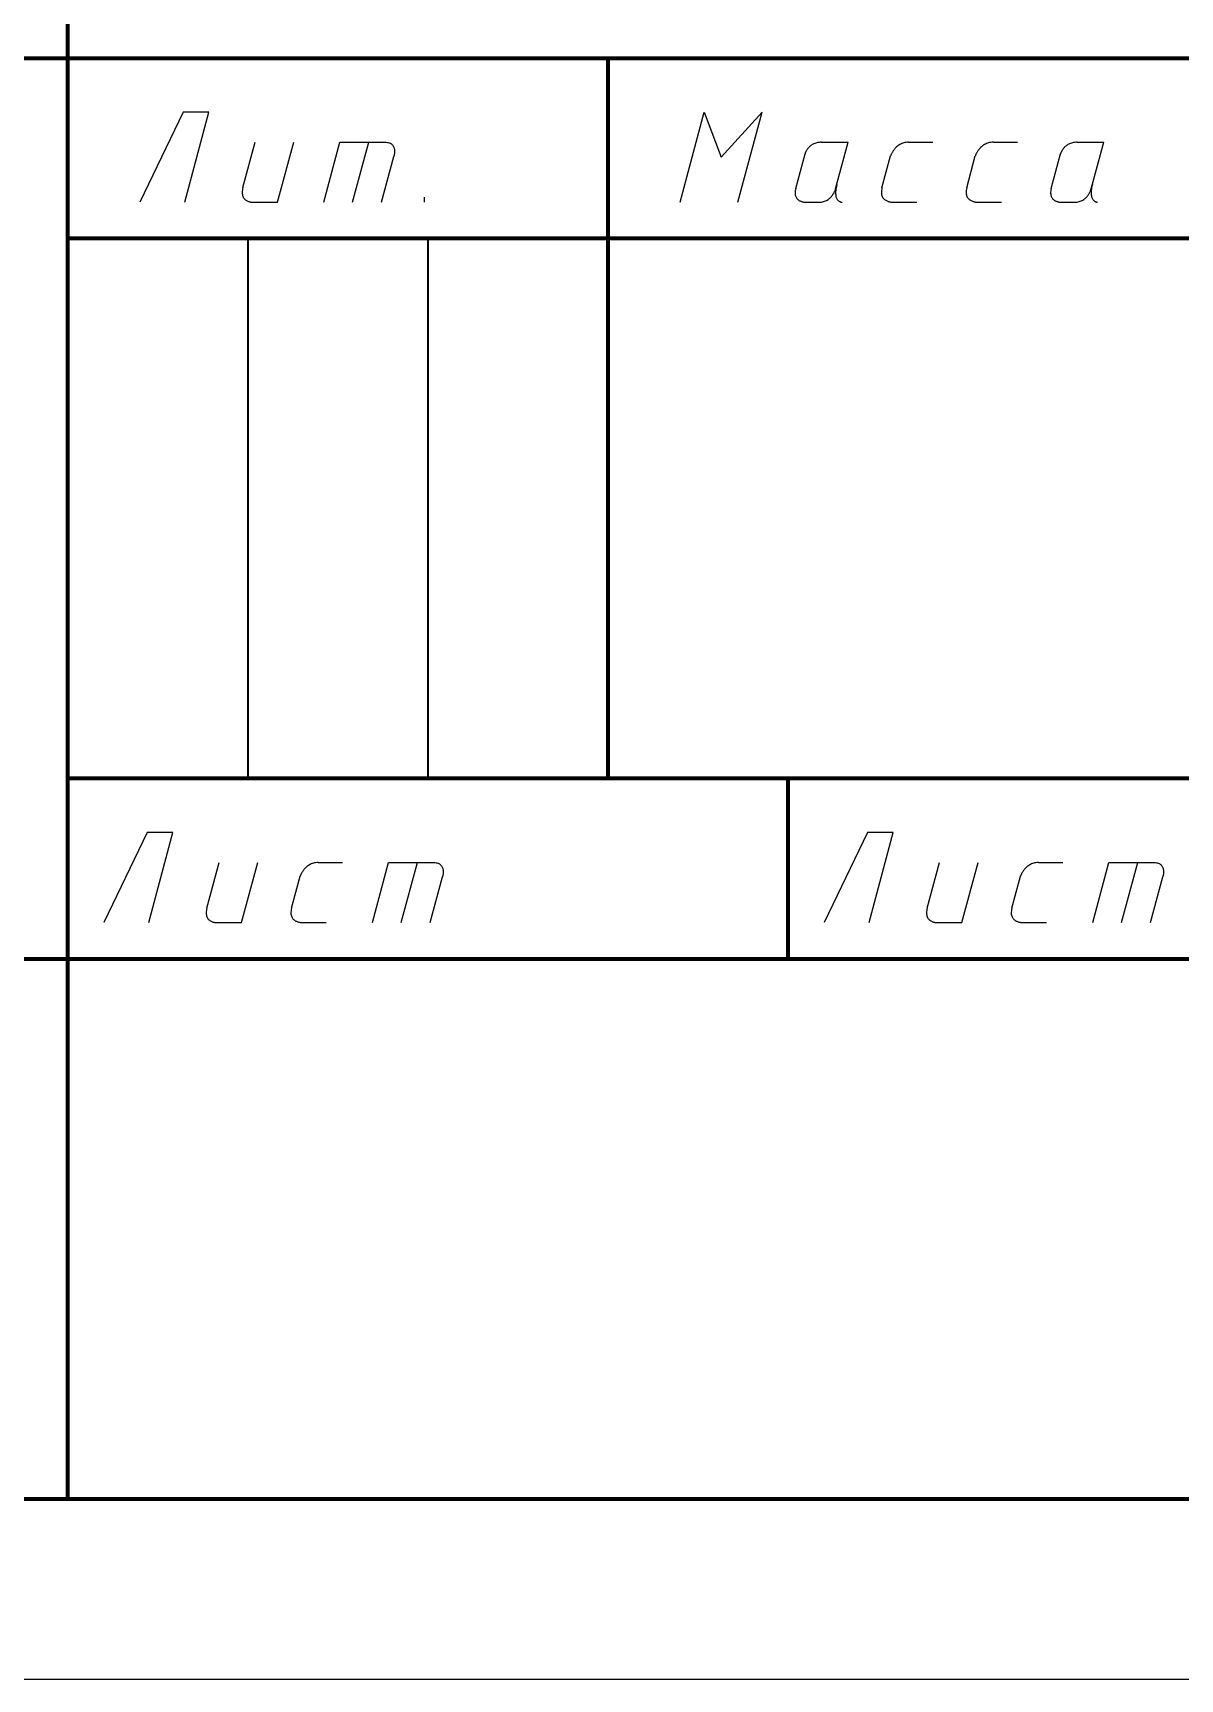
# Model space of a CAD drawing. Extents: x -103 to 643, y -127 to 210.
# Drawn here: x 258.9 to 306.7, y -105.2 to -36.7 of the extents above; entities that cross this region are included whole.
import ezdxf

# ---------------------------------------------------------------- set-up
doc = ezdxf.new("R2010")
doc.units = 0
doc.layers.get('0').update_dxf_attribs({"linetype": 'CONTINUOUS', "lineweight": 25})

msp = doc.modelspace()

# ---------------------------------------------------------------- linework, layer by layer
at = {"lineweight": 70}
for p, q in [((260.341, -97.728), (260.341, -15.228)), ((155.341, -37.728), (335.341, -37.728)), ((282.841, -67.728), (282.841, -37.728)), ((260.341, -45.228), (335.341, -45.228)), ((282.841, -67.728), (260.341, -67.728)), ((335.341, -67.728), (282.841, -67.728)), ((290.341, -75.228), (290.341, -67.728)), ((155.341, -75.228), (335.341, -75.228)), ((-72.659, -97.728), (335.341, -97.728))]:
    msp.add_line(p, q, dxfattribs=at)
at = {"linetype": 'CONTINUOUS', "lineweight": 25}
for p, q in [((265.15, -39.978), (263.341, -43.728)), ((266.221, -39.978), (265.15, -39.978)), ((265.216, -43.728), (266.221, -39.978)), ((285.841, -43.728), (286.846, -39.978)), ((285.841, -43.728), (286.846, -39.978)), ((286.846, -39.978), (287.547, -41.853)), ((289.254, -39.978), (287.547, -41.853)), ((288.249, -43.728), (289.254, -39.978)), ((267.634, -43.118), (268.14, -41.228)), ((269.079, -43.728), (269.749, -41.228)), ((270.999, -43.728), (271.669, -41.228)), ((271.669, -41.228), (273.555, -41.228)), ((272.203, -43.728), (272.873, -41.228)), ((273.555, -41.228), (273.604, -41.23)), ((273.604, -41.23), (273.649, -41.235)), ((273.649, -41.235), (273.69, -41.243)), ((273.69, -41.243), (273.728, -41.253)), ((273.728, -41.253), (273.761, -41.267)), ((273.761, -41.267), (273.791, -41.282)), ((273.791, -41.282), (273.818, -41.3)), ((273.818, -41.3), (273.842, -41.32)), ((273.842, -41.32), (273.863, -41.342)), ((273.863, -41.342), (273.881, -41.365)), ((273.881, -41.365), (273.897, -41.389)), ((273.897, -41.389), (273.91, -41.415)), ((273.91, -41.415), (273.921, -41.441)), ((273.921, -41.811), (273.918, -41.82)), ((273.921, -41.441), (273.929, -41.468)), ((273.924, -41.799), (273.921, -41.811)), ((273.927, -41.785), (273.924, -41.799)), ((273.93, -41.769), (273.927, -41.785)), ((273.929, -41.468), (273.936, -41.496)), ((273.934, -41.75), (273.93, -41.769)), ((273.937, -41.73), (273.934, -41.75)), ((273.936, -41.496), (273.941, -41.524)), ((273.941, -41.707), (273.937, -41.73)), ((273.941, -41.524), (273.945, -41.552)), ((273.943, -41.684), (273.941, -41.707)), ((273.946, -41.659), (273.943, -41.684)), ((273.945, -41.552), (273.947, -41.579)), ((273.947, -41.633), (273.946, -41.659)), ((273.947, -41.579), (273.947, -41.606)), ((273.947, -41.606), (273.947, -41.633)), ((290.657, -43.156), (291.045, -41.711)), ((291.046, -41.705), (291.045, -41.709)), ((291.045, -41.709), (291.045, -41.711)), ((291.049, -41.698), (291.046, -41.705)), ((291.052, -41.688), (291.049, -41.698)), ((291.056, -41.677), (291.052, -41.688)), ((291.061, -41.663), (291.056, -41.677)), ((291.068, -41.648), (291.061, -41.663)), ((291.076, -41.631), (291.068, -41.648)), ((291.085, -41.612), (291.076, -41.631)), ((291.096, -41.592), (291.085, -41.612)), ((291.107, -41.571), (291.096, -41.592)), ((291.121, -41.55), (291.107, -41.571)), ((291.136, -41.527), (291.121, -41.55)), ((291.152, -41.504), (291.136, -41.527)), ((291.17, -41.481), (291.152, -41.504)), ((291.19, -41.458), (291.17, -41.481)), ((291.212, -41.434), (291.19, -41.458)), ((291.235, -41.411), (291.212, -41.434)), ((291.26, -41.389), (291.235, -41.411)), ((291.288, -41.367), (291.26, -41.389)), ((291.317, -41.346), (291.288, -41.367)), ((291.348, -41.326), (291.317, -41.346)), ((291.382, -41.308), (291.348, -41.326)), ((291.417, -41.291), (291.382, -41.308)), ((291.455, -41.275), (291.417, -41.291)), ((291.495, -41.262), (291.455, -41.275)), ((291.538, -41.25), (291.495, -41.262)), ((291.583, -41.241), (291.538, -41.25)), ((291.63, -41.234), (291.583, -41.241)), ((291.68, -41.23), (291.63, -41.234)), ((291.733, -41.228), (291.68, -41.23)), ((291.733, -41.228), (292.84, -41.228)), ((292.32, -43.171), (292.84, -41.228)), ((294.25, -43.131), (294.609, -41.793)), ((294.61, -41.79), (294.609, -41.793)), ((294.609, -41.793), (294.609, -41.793)), ((294.613, -41.783), (294.61, -41.79)), ((294.617, -41.773), (294.613, -41.783)), ((294.622, -41.76), (294.617, -41.773)), ((294.629, -41.745), (294.622, -41.76)), ((294.637, -41.727), (294.629, -41.745)), ((294.647, -41.708), (294.637, -41.727)), ((294.658, -41.686), (294.647, -41.708)), ((294.67, -41.663), (294.658, -41.686)), ((294.684, -41.639), (294.67, -41.663)), ((294.7, -41.613), (294.684, -41.639)), ((294.718, -41.586), (294.7, -41.613)), ((294.737, -41.559), (294.718, -41.586)), ((294.758, -41.532), (294.737, -41.559)), ((294.78, -41.504), (294.758, -41.532)), ((294.805, -41.476), (294.78, -41.504)), ((294.831, -41.449), (294.805, -41.476)), ((294.859, -41.422), (294.831, -41.449)), ((294.89, -41.396), (294.859, -41.422)), ((294.922, -41.37), (294.89, -41.396)), ((294.956, -41.347), (294.922, -41.37)), ((294.992, -41.324), (294.956, -41.347)), ((295.03, -41.304), (294.992, -41.324)), ((295.071, -41.285), (295.03, -41.304)), ((295.113, -41.269), (295.071, -41.285)), ((295.158, -41.255), (295.113, -41.269)), ((295.205, -41.243), (295.158, -41.255)), ((295.255, -41.235), (295.205, -41.243)), ((295.306, -41.23), (295.255, -41.235)), ((295.36, -41.228), (295.306, -41.23)), ((295.36, -41.228), (296.369, -41.228)), ((297.779, -43.131), (298.137, -41.793)), ((298.139, -41.79), (298.137, -41.793)), ((298.137, -41.793), (298.137, -41.793)), ((298.141, -41.783), (298.139, -41.79)), ((298.145, -41.773), (298.141, -41.783)), ((298.15, -41.76), (298.145, -41.773)), ((298.157, -41.745), (298.15, -41.76)), ((298.165, -41.727), (298.157, -41.745)), ((298.175, -41.708), (298.165, -41.727)), ((298.186, -41.686), (298.175, -41.708)), ((298.198, -41.663), (298.186, -41.686)), ((298.213, -41.639), (298.198, -41.663)), ((298.228, -41.613), (298.213, -41.639)), ((298.246, -41.586), (298.228, -41.613)), ((298.265, -41.559), (298.246, -41.586)), ((298.286, -41.532), (298.265, -41.559)), ((298.309, -41.504), (298.286, -41.532)), ((298.333, -41.476), (298.309, -41.504)), ((298.359, -41.449), (298.333, -41.476)), ((298.388, -41.422), (298.359, -41.449)), ((298.418, -41.396), (298.388, -41.422)), ((298.45, -41.37), (298.418, -41.396)), ((298.484, -41.347), (298.45, -41.37)), ((298.52, -41.324), (298.484, -41.347)), ((298.559, -41.304), (298.52, -41.324)), ((298.599, -41.285), (298.559, -41.304)), ((298.642, -41.269), (298.599, -41.285)), ((298.686, -41.255), (298.642, -41.269)), ((298.734, -41.243), (298.686, -41.255)), ((298.783, -41.235), (298.734, -41.243)), ((298.834, -41.23), (298.783, -41.235)), ((298.888, -41.228), (298.834, -41.23)), ((298.888, -41.228), (299.897, -41.228)), ((301.3, -43.156), (301.687, -41.711)), ((301.688, -41.709), (301.687, -41.711)), ((301.689, -41.705), (301.688, -41.709)), ((301.691, -41.698), (301.689, -41.705)), ((301.695, -41.688), (301.691, -41.698)), ((301.699, -41.677), (301.695, -41.688)), ((301.704, -41.663), (301.699, -41.677)), ((301.711, -41.648), (301.704, -41.663)), ((301.719, -41.631), (301.711, -41.648)), ((301.728, -41.612), (301.719, -41.631)), ((301.738, -41.592), (301.728, -41.612)), ((301.75, -41.571), (301.738, -41.592)), ((301.764, -41.55), (301.75, -41.571)), ((301.779, -41.527), (301.764, -41.55)), ((301.795, -41.504), (301.779, -41.527)), ((301.813, -41.481), (301.795, -41.504)), ((301.833, -41.458), (301.813, -41.481)), ((301.855, -41.434), (301.833, -41.458)), ((301.878, -41.411), (301.855, -41.434)), ((301.903, -41.389), (301.878, -41.411)), ((301.931, -41.367), (301.903, -41.389)), ((301.96, -41.346), (301.931, -41.367)), ((301.991, -41.326), (301.96, -41.346)), ((302.025, -41.308), (301.991, -41.326)), ((302.06, -41.291), (302.025, -41.308)), ((302.098, -41.275), (302.06, -41.291)), ((302.138, -41.262), (302.098, -41.275)), ((302.181, -41.25), (302.138, -41.262)), ((302.226, -41.241), (302.181, -41.25)), ((302.273, -41.234), (302.226, -41.241)), ((302.323, -41.23), (302.273, -41.234)), ((302.376, -41.228), (302.323, -41.23)), ((302.376, -41.228), (303.483, -41.228)), ((302.963, -43.171), (303.483, -41.228)), ((273.407, -43.728), (273.919, -41.819)), ((273.918, -41.82), (273.917, -41.826)), ((267.621, -43.175), (267.611, -43.228)), ((267.634, -43.118), (267.621, -43.175)), ((290.657, -43.156), (290.645, -43.209)), ((292.312, -43.198), (292.315, -43.187)), ((292.315, -43.187), (292.318, -43.179)), ((292.318, -43.179), (292.319, -43.173)), ((292.319, -43.173), (292.32, -43.171)), ((292.328, -43.182), (292.321, -43.238)), ((292.338, -43.121), (292.328, -43.182)), ((292.352, -43.056), (292.338, -43.121)), ((292.369, -42.987), (292.352, -43.056)), ((294.237, -43.187), (294.229, -43.239)), ((294.25, -43.131), (294.237, -43.187)), ((297.766, -43.187), (297.757, -43.239)), ((297.779, -43.131), (297.766, -43.187)), ((301.3, -43.156), (301.288, -43.209)), ((302.954, -43.198), (302.958, -43.187)), ((302.958, -43.187), (302.961, -43.179)), ((302.961, -43.179), (302.962, -43.173)), ((302.962, -43.173), (302.963, -43.171)), ((302.971, -43.182), (302.964, -43.238)), ((302.981, -43.121), (302.971, -43.182)), ((302.995, -43.056), (302.981, -43.121)), ((303.012, -42.987), (302.995, -43.056)), ((267.606, -43.278), (267.604, -43.325)), ((267.604, -43.325), (267.606, -43.368)), ((267.611, -43.228), (267.606, -43.278)), ((267.606, -43.368), (267.611, -43.408)), ((267.611, -43.408), (267.619, -43.445)), ((267.619, -43.445), (267.63, -43.479)), ((267.63, -43.479), (267.643, -43.51)), ((267.643, -43.51), (267.659, -43.538)), ((267.659, -43.538), (267.677, -43.564)), ((267.677, -43.564), (267.696, -43.588)), ((267.696, -43.588), (267.717, -43.609)), ((267.717, -43.609), (267.739, -43.627)), ((267.739, -43.627), (267.762, -43.644)), ((267.762, -43.644), (267.786, -43.659)), ((267.786, -43.659), (267.811, -43.672)), ((267.811, -43.672), (267.835, -43.683)), ((267.835, -43.683), (267.86, -43.693)), ((267.86, -43.693), (267.884, -43.701)), ((267.884, -43.701), (267.908, -43.708)), ((267.908, -43.708), (267.931, -43.713)), ((267.931, -43.713), (267.954, -43.718)), ((267.954, -43.718), (267.975, -43.721)), ((267.975, -43.721), (267.994, -43.724)), ((267.994, -43.724), (268.012, -43.725)), ((268.012, -43.725), (268.027, -43.727)), ((268.027, -43.727), (268.041, -43.727)), ((268.041, -43.727), (268.052, -43.728)), ((268.052, -43.728), (268.06, -43.728)), ((268.06, -43.728), (268.066, -43.728)), ((268.066, -43.728), (269.079, -43.728)), ((275.197, -43.728), (275.197, -43.52)), ((290.636, -43.259), (290.631, -43.306)), ((290.631, -43.306), (290.631, -43.35)), ((290.631, -43.35), (290.633, -43.39)), ((290.633, -43.39), (290.639, -43.428)), ((290.645, -43.209), (290.636, -43.259)), ((290.639, -43.428), (290.647, -43.462)), ((290.647, -43.462), (290.658, -43.494)), ((290.658, -43.494), (290.672, -43.523)), ((290.672, -43.523), (290.688, -43.55)), ((290.688, -43.55), (290.705, -43.574)), ((290.705, -43.574), (290.725, -43.596)), ((290.725, -43.596), (290.746, -43.616)), ((290.746, -43.616), (290.768, -43.634)), ((290.768, -43.634), (290.791, -43.649)), ((290.791, -43.649), (290.815, -43.663)), ((290.815, -43.663), (290.839, -43.675)), ((290.839, -43.675), (290.863, -43.686)), ((290.863, -43.686), (290.888, -43.695)), ((290.888, -43.695), (290.912, -43.702)), ((290.912, -43.702), (290.935, -43.709)), ((290.935, -43.709), (290.958, -43.714)), ((290.958, -43.714), (290.98, -43.718)), ((290.98, -43.718), (291, -43.721)), ((291, -43.721), (291.019, -43.724)), ((291.019, -43.724), (291.037, -43.726)), ((291.037, -43.726), (291.052, -43.727)), ((291.052, -43.727), (291.065, -43.728)), ((291.065, -43.728), (291.075, -43.728)), ((291.075, -43.728), (291.083, -43.728)), ((291.083, -43.728), (291.088, -43.728)), ((291.088, -43.728), (291.628, -43.728)), ((291.628, -43.728), (291.679, -43.726)), ((291.679, -43.726), (291.728, -43.721)), ((291.728, -43.721), (291.775, -43.713)), ((291.775, -43.713), (291.819, -43.703)), ((291.819, -43.703), (291.861, -43.689)), ((291.861, -43.689), (291.9, -43.674)), ((291.9, -43.674), (291.938, -43.656)), ((291.938, -43.656), (291.973, -43.636)), ((291.973, -43.636), (292.007, -43.615)), ((292.007, -43.615), (292.038, -43.592)), ((292.038, -43.592), (292.068, -43.568)), ((292.068, -43.568), (292.095, -43.543)), ((292.095, -43.543), (292.121, -43.518)), ((292.121, -43.518), (292.145, -43.491)), ((292.145, -43.491), (292.167, -43.464)), ((292.167, -43.464), (292.187, -43.438)), ((292.187, -43.438), (292.206, -43.411)), ((292.206, -43.411), (292.223, -43.384)), ((292.223, -43.384), (292.238, -43.359)), ((292.238, -43.359), (292.252, -43.333)), ((292.252, -43.333), (292.265, -43.309)), ((292.265, -43.309), (292.276, -43.286)), ((292.276, -43.286), (292.285, -43.265)), ((292.285, -43.265), (292.294, -43.245)), ((292.294, -43.245), (292.301, -43.227)), ((292.301, -43.227), (292.307, -43.211)), ((292.307, -43.211), (292.312, -43.198)), ((292.317, -43.291), (292.316, -43.339)), ((292.316, -43.339), (292.317, -43.384)), ((292.321, -43.238), (292.317, -43.291)), ((292.317, -43.384), (292.321, -43.425)), ((292.321, -43.425), (292.327, -43.463)), ((292.327, -43.463), (292.334, -43.498)), ((292.334, -43.498), (292.344, -43.529)), ((292.344, -43.529), (292.355, -43.557)), ((292.355, -43.557), (292.368, -43.583)), ((292.368, -43.583), (292.382, -43.606)), ((292.382, -43.606), (292.396, -43.626)), ((292.396, -43.626), (292.412, -43.644)), ((292.412, -43.644), (292.427, -43.66)), ((292.427, -43.66), (292.444, -43.673)), ((292.444, -43.673), (292.46, -43.685)), ((292.46, -43.685), (292.476, -43.695)), ((292.476, -43.695), (292.492, -43.703)), ((292.492, -43.703), (292.507, -43.71)), ((292.507, -43.71), (292.522, -43.715)), ((292.522, -43.715), (292.535, -43.719)), ((292.535, -43.719), (292.548, -43.723)), ((292.548, -43.723), (292.559, -43.725)), ((292.559, -43.725), (292.569, -43.726)), ((292.569, -43.726), (292.576, -43.727)), ((292.576, -43.727), (292.582, -43.728)), ((292.582, -43.728), (292.586, -43.728)), ((292.586, -43.728), (292.587, -43.728)), ((294.229, -43.239), (294.224, -43.288)), ((294.224, -43.288), (294.224, -43.334)), ((294.224, -43.334), (294.228, -43.376)), ((294.228, -43.376), (294.235, -43.415)), ((294.235, -43.415), (294.245, -43.451)), ((294.245, -43.451), (294.258, -43.484)), ((294.258, -43.484), (294.273, -43.515)), ((294.273, -43.515), (294.291, -43.542)), ((294.291, -43.542), (294.311, -43.568)), ((294.311, -43.568), (294.333, -43.591)), ((294.333, -43.591), (294.357, -43.611)), ((294.357, -43.611), (294.381, -43.63)), ((294.381, -43.63), (294.407, -43.646)), ((294.407, -43.646), (294.433, -43.66)), ((294.433, -43.66), (294.46, -43.673)), ((294.46, -43.673), (294.487, -43.684)), ((294.487, -43.684), (294.514, -43.693)), ((294.514, -43.693), (294.54, -43.701)), ((294.54, -43.701), (294.566, -43.708)), ((294.566, -43.708), (294.59, -43.713)), ((294.59, -43.713), (294.614, -43.718)), ((294.614, -43.718), (294.636, -43.721)), ((294.636, -43.721), (294.656, -43.724)), ((294.656, -43.724), (294.674, -43.726)), ((294.674, -43.726), (294.69, -43.727)), ((294.69, -43.727), (294.704, -43.727)), ((294.704, -43.727), (294.714, -43.728)), ((294.714, -43.728), (294.721, -43.728)), ((294.721, -43.728), (294.725, -43.728)), ((294.725, -43.728), (295.699, -43.728)), ((297.753, -43.288), (297.752, -43.334)), ((297.752, -43.334), (297.756, -43.376)), ((297.757, -43.239), (297.753, -43.288)), ((297.756, -43.376), (297.763, -43.415)), ((297.763, -43.415), (297.773, -43.451)), ((297.773, -43.451), (297.786, -43.484)), ((297.786, -43.484), (297.801, -43.515)), ((297.801, -43.515), (297.819, -43.542)), ((297.819, -43.542), (297.839, -43.568)), ((297.839, -43.568), (297.861, -43.591)), ((297.861, -43.591), (297.885, -43.611)), ((297.885, -43.611), (297.909, -43.63)), ((297.909, -43.63), (297.935, -43.646)), ((297.935, -43.646), (297.961, -43.66)), ((297.961, -43.66), (297.988, -43.673)), ((297.988, -43.673), (298.015, -43.684)), ((298.015, -43.684), (298.042, -43.693)), ((298.042, -43.693), (298.068, -43.701)), ((298.068, -43.701), (298.094, -43.708)), ((298.094, -43.708), (298.119, -43.713)), ((298.119, -43.713), (298.142, -43.718)), ((298.142, -43.718), (298.164, -43.721)), ((298.164, -43.721), (298.184, -43.724)), ((298.184, -43.724), (298.203, -43.726)), ((298.203, -43.726), (298.219, -43.727)), ((298.219, -43.727), (298.232, -43.727)), ((298.232, -43.727), (298.242, -43.728)), ((298.242, -43.728), (298.25, -43.728)), ((298.25, -43.728), (298.254, -43.728)), ((298.254, -43.728), (299.227, -43.728)), ((301.274, -43.306), (301.273, -43.35)), ((301.273, -43.35), (301.276, -43.39)), ((301.279, -43.259), (301.274, -43.306)), ((301.276, -43.39), (301.282, -43.428)), ((301.288, -43.209), (301.279, -43.259)), ((301.282, -43.428), (301.29, -43.462)), ((301.29, -43.462), (301.301, -43.494)), ((301.301, -43.494), (301.315, -43.523)), ((301.315, -43.523), (301.331, -43.55)), ((301.331, -43.55), (301.348, -43.574)), ((301.348, -43.574), (301.368, -43.596)), ((301.368, -43.596), (301.389, -43.616)), ((301.389, -43.616), (301.411, -43.634)), ((301.411, -43.634), (301.434, -43.649)), ((301.434, -43.649), (301.458, -43.663)), ((301.458, -43.663), (301.482, -43.675)), ((301.482, -43.675), (301.506, -43.686)), ((301.506, -43.686), (301.531, -43.695)), ((301.531, -43.695), (301.555, -43.702)), ((301.555, -43.702), (301.578, -43.709)), ((301.578, -43.709), (301.601, -43.714)), ((301.601, -43.714), (301.623, -43.718)), ((301.623, -43.718), (301.643, -43.721)), ((301.643, -43.721), (301.662, -43.724)), ((301.662, -43.724), (301.68, -43.726)), ((301.68, -43.726), (301.695, -43.727)), ((301.695, -43.727), (301.708, -43.728)), ((301.708, -43.728), (301.718, -43.728)), ((301.718, -43.728), (301.726, -43.728)), ((301.726, -43.728), (301.731, -43.728)), ((301.731, -43.728), (302.271, -43.728)), ((302.271, -43.728), (302.322, -43.726)), ((302.322, -43.726), (302.371, -43.721)), ((302.371, -43.721), (302.418, -43.713)), ((302.418, -43.713), (302.462, -43.703)), ((302.462, -43.703), (302.504, -43.689)), ((302.504, -43.689), (302.543, -43.674)), ((302.543, -43.674), (302.581, -43.656)), ((302.581, -43.656), (302.616, -43.636)), ((302.616, -43.636), (302.65, -43.615)), ((302.65, -43.615), (302.681, -43.592)), ((302.681, -43.592), (302.711, -43.568)), ((302.711, -43.568), (302.738, -43.543)), ((302.738, -43.543), (302.764, -43.518)), ((302.764, -43.518), (302.788, -43.491)), ((302.788, -43.491), (302.81, -43.464)), ((302.81, -43.464), (302.83, -43.438)), ((302.83, -43.438), (302.849, -43.411)), ((302.849, -43.411), (302.866, -43.384)), ((302.866, -43.384), (302.881, -43.359)), ((302.881, -43.359), (302.895, -43.333)), ((302.895, -43.333), (302.908, -43.309)), ((302.908, -43.309), (302.919, -43.286)), ((302.919, -43.286), (302.928, -43.265)), ((302.928, -43.265), (302.937, -43.245)), ((302.937, -43.245), (302.944, -43.227)), ((302.944, -43.227), (302.95, -43.211)), ((302.95, -43.211), (302.954, -43.198)), ((302.96, -43.291), (302.959, -43.339)), ((302.959, -43.339), (302.96, -43.384)), ((302.964, -43.238), (302.96, -43.291)), ((302.96, -43.384), (302.964, -43.425)), ((302.964, -43.425), (302.97, -43.463)), ((302.97, -43.463), (302.977, -43.498)), ((302.977, -43.498), (302.987, -43.529)), ((302.987, -43.529), (302.998, -43.557)), ((302.998, -43.557), (303.011, -43.583)), ((303.011, -43.583), (303.025, -43.606)), ((303.025, -43.606), (303.039, -43.626)), ((303.039, -43.626), (303.054, -43.644)), ((303.054, -43.644), (303.07, -43.66)), ((303.07, -43.66), (303.087, -43.673)), ((303.087, -43.673), (303.103, -43.685)), ((303.103, -43.685), (303.119, -43.695)), ((303.119, -43.695), (303.135, -43.703)), ((303.135, -43.703), (303.15, -43.71)), ((303.15, -43.71), (303.165, -43.715)), ((303.165, -43.715), (303.178, -43.719)), ((303.178, -43.719), (303.191, -43.723)), ((303.191, -43.723), (303.202, -43.725)), ((303.202, -43.725), (303.212, -43.726)), ((303.212, -43.726), (303.219, -43.727)), ((303.219, -43.727), (303.225, -43.728)), ((303.225, -43.728), (303.229, -43.728)), ((303.229, -43.728), (303.23, -43.728)), ((263.65, -69.978), (261.841, -73.728)), ((264.721, -69.978), (263.65, -69.978)), ((263.716, -73.728), (264.721, -69.978)), ((293.65, -69.978), (291.841, -73.728)), ((294.721, -69.978), (293.65, -69.978)), ((293.716, -73.728), (294.721, -69.978)), ((266.134, -73.118), (266.64, -71.228)), ((267.579, -73.728), (268.249, -71.228)), ((270.479, -71.285), (270.439, -71.304)), ((270.522, -71.269), (270.479, -71.285)), ((270.567, -71.255), (270.522, -71.269)), ((270.614, -71.243), (270.567, -71.255)), ((270.663, -71.235), (270.614, -71.243)), ((270.715, -71.23), (270.663, -71.235)), ((270.769, -71.228), (270.715, -71.23)), ((270.769, -71.228), (271.777, -71.228)), ((273.027, -73.728), (273.697, -71.228)), ((273.697, -71.228), (275.583, -71.228)), ((274.231, -73.728), (274.901, -71.228)), ((275.583, -71.228), (275.633, -71.23)), ((275.633, -71.23), (275.677, -71.235)), ((275.677, -71.235), (275.719, -71.243)), ((275.719, -71.243), (275.756, -71.253)), ((275.756, -71.253), (275.789, -71.267)), ((275.789, -71.267), (275.82, -71.282)), ((275.82, -71.282), (275.847, -71.3)), ((296.134, -73.118), (296.64, -71.228)), ((297.579, -73.728), (298.249, -71.228)), ((300.479, -71.285), (300.439, -71.304)), ((300.522, -71.269), (300.479, -71.285)), ((300.567, -71.255), (300.522, -71.269)), ((300.614, -71.243), (300.567, -71.255)), ((300.663, -71.235), (300.614, -71.243)), ((300.715, -71.23), (300.663, -71.235)), ((300.769, -71.228), (300.715, -71.23)), ((300.769, -71.228), (301.777, -71.228)), ((303.027, -73.728), (303.697, -71.228)), ((303.697, -71.228), (305.583, -71.228)), ((304.231, -73.728), (304.901, -71.228)), ((305.583, -71.228), (305.633, -71.23)), ((305.633, -71.23), (305.677, -71.235)), ((305.677, -71.235), (305.719, -71.243)), ((305.719, -71.243), (305.756, -71.253)), ((305.756, -71.253), (305.789, -71.267)), ((305.789, -71.267), (305.82, -71.282)), ((305.82, -71.282), (305.847, -71.3)), ((269.659, -73.131), (270.017, -71.793)), ((270.019, -71.79), (270.017, -71.793)), ((270.017, -71.793), (270.017, -71.793)), ((270.021, -71.783), (270.019, -71.79)), ((270.025, -71.773), (270.021, -71.783)), ((270.031, -71.76), (270.025, -71.773)), ((270.037, -71.745), (270.031, -71.76)), ((270.045, -71.727), (270.037, -71.745)), ((270.055, -71.708), (270.045, -71.727)), ((270.066, -71.686), (270.055, -71.708)), ((270.079, -71.663), (270.066, -71.686)), ((270.093, -71.639), (270.079, -71.663)), ((270.109, -71.613), (270.093, -71.639)), ((270.126, -71.586), (270.109, -71.613)), ((270.145, -71.559), (270.126, -71.586)), ((270.166, -71.532), (270.145, -71.559)), ((270.189, -71.504), (270.166, -71.532)), ((270.213, -71.476), (270.189, -71.504)), ((270.24, -71.449), (270.213, -71.476)), ((270.268, -71.422), (270.24, -71.449)), ((270.298, -71.396), (270.268, -71.422)), ((270.33, -71.37), (270.298, -71.396)), ((270.364, -71.347), (270.33, -71.37)), ((270.401, -71.324), (270.364, -71.347)), ((270.439, -71.304), (270.401, -71.324)), ((275.435, -73.728), (275.947, -71.819)), ((275.847, -71.3), (275.87, -71.32)), ((275.87, -71.32), (275.891, -71.342)), ((275.891, -71.342), (275.91, -71.365)), ((275.91, -71.365), (275.925, -71.389)), ((275.925, -71.389), (275.938, -71.415)), ((275.938, -71.415), (275.949, -71.441)), ((275.947, -71.82), (275.945, -71.826)), ((275.949, -71.811), (275.947, -71.82)), ((275.949, -71.441), (275.958, -71.468)), ((275.952, -71.799), (275.949, -71.811)), ((275.955, -71.785), (275.952, -71.799)), ((275.959, -71.769), (275.955, -71.785)), ((275.958, -71.468), (275.964, -71.496)), ((275.962, -71.75), (275.959, -71.769)), ((275.966, -71.73), (275.962, -71.75)), ((275.964, -71.496), (275.969, -71.524)), ((275.969, -71.707), (275.966, -71.73)), ((275.969, -71.524), (275.973, -71.552)), ((275.972, -71.684), (275.969, -71.707)), ((275.974, -71.659), (275.972, -71.684)), ((275.973, -71.552), (275.975, -71.579)), ((275.975, -71.633), (275.974, -71.659)), ((275.975, -71.579), (275.976, -71.606)), ((275.976, -71.606), (275.975, -71.633)), ((299.659, -73.131), (300.017, -71.793)), ((300.019, -71.79), (300.017, -71.793)), ((300.017, -71.793), (300.017, -71.793)), ((300.021, -71.783), (300.019, -71.79)), ((300.025, -71.773), (300.021, -71.783)), ((300.031, -71.76), (300.025, -71.773)), ((300.037, -71.745), (300.031, -71.76)), ((300.045, -71.727), (300.037, -71.745)), ((300.055, -71.708), (300.045, -71.727)), ((300.066, -71.686), (300.055, -71.708)), ((300.079, -71.663), (300.066, -71.686)), ((300.093, -71.639), (300.079, -71.663)), ((300.109, -71.613), (300.093, -71.639)), ((300.126, -71.586), (300.109, -71.613)), ((300.145, -71.559), (300.126, -71.586)), ((300.166, -71.532), (300.145, -71.559)), ((300.189, -71.504), (300.166, -71.532)), ((300.213, -71.476), (300.189, -71.504)), ((300.24, -71.449), (300.213, -71.476)), ((300.268, -71.422), (300.24, -71.449)), ((300.298, -71.396), (300.268, -71.422)), ((300.33, -71.37), (300.298, -71.396)), ((300.364, -71.347), (300.33, -71.37)), ((300.401, -71.324), (300.364, -71.347)), ((300.439, -71.304), (300.401, -71.324)), ((305.435, -73.728), (305.947, -71.819)), ((305.847, -71.3), (305.87, -71.32)), ((305.87, -71.32), (305.891, -71.342)), ((305.891, -71.342), (305.91, -71.365)), ((305.91, -71.365), (305.925, -71.389)), ((305.925, -71.389), (305.938, -71.415)), ((305.938, -71.415), (305.949, -71.441)), ((305.947, -71.82), (305.945, -71.826)), ((305.949, -71.811), (305.947, -71.82)), ((305.949, -71.441), (305.958, -71.468)), ((305.952, -71.799), (305.949, -71.811)), ((305.955, -71.785), (305.952, -71.799)), ((305.959, -71.769), (305.955, -71.785)), ((305.958, -71.468), (305.964, -71.496)), ((305.962, -71.75), (305.959, -71.769)), ((305.966, -71.73), (305.962, -71.75)), ((305.964, -71.496), (305.969, -71.524)), ((305.969, -71.707), (305.966, -71.73)), ((305.969, -71.524), (305.973, -71.552)), ((305.972, -71.684), (305.969, -71.707)), ((305.974, -71.659), (305.972, -71.684)), ((305.973, -71.552), (305.975, -71.579)), ((305.975, -71.633), (305.974, -71.659)), ((305.975, -71.579), (305.976, -71.606)), ((305.976, -71.606), (305.975, -71.633)), ((266.106, -73.278), (266.104, -73.325)), ((266.104, -73.325), (266.106, -73.368)), ((266.111, -73.228), (266.106, -73.278)), ((266.121, -73.175), (266.111, -73.228)), ((266.134, -73.118), (266.121, -73.175)), ((269.637, -73.239), (269.633, -73.288)), ((269.633, -73.288), (269.633, -73.334)), ((269.633, -73.334), (269.636, -73.376)), ((269.646, -73.187), (269.637, -73.239)), ((269.659, -73.131), (269.646, -73.187)), ((296.106, -73.278), (296.104, -73.325)), ((296.104, -73.325), (296.106, -73.368)), ((296.111, -73.228), (296.106, -73.278)), ((296.121, -73.175), (296.111, -73.228)), ((296.134, -73.118), (296.121, -73.175)), ((299.637, -73.239), (299.633, -73.288)), ((299.633, -73.288), (299.633, -73.334)), ((299.633, -73.334), (299.636, -73.376)), ((299.646, -73.187), (299.637, -73.239)), ((299.659, -73.131), (299.646, -73.187)), ((266.106, -73.368), (266.111, -73.408)), ((266.111, -73.408), (266.119, -73.445)), ((266.119, -73.445), (266.13, -73.479)), ((266.13, -73.479), (266.143, -73.51)), ((266.143, -73.51), (266.159, -73.538)), ((266.159, -73.538), (266.177, -73.564)), ((266.177, -73.564), (266.196, -73.588)), ((266.196, -73.588), (266.217, -73.609)), ((266.217, -73.609), (266.239, -73.627)), ((266.239, -73.627), (266.262, -73.644)), ((266.262, -73.644), (266.286, -73.659)), ((266.286, -73.659), (266.311, -73.672)), ((266.311, -73.672), (266.335, -73.683)), ((266.335, -73.683), (266.36, -73.693)), ((266.36, -73.693), (266.384, -73.701)), ((266.384, -73.701), (266.408, -73.708)), ((266.408, -73.708), (266.431, -73.713)), ((266.431, -73.713), (266.454, -73.718)), ((266.454, -73.718), (266.475, -73.721)), ((266.475, -73.721), (266.494, -73.724)), ((266.494, -73.724), (266.512, -73.725)), ((266.512, -73.725), (266.527, -73.727)), ((266.527, -73.727), (266.541, -73.727)), ((266.541, -73.727), (266.552, -73.728)), ((266.552, -73.728), (266.56, -73.728)), ((266.56, -73.728), (266.566, -73.728)), ((266.566, -73.728), (267.579, -73.728)), ((269.636, -73.376), (269.643, -73.415)), ((269.643, -73.415), (269.653, -73.451)), ((269.653, -73.451), (269.666, -73.484)), ((269.666, -73.484), (269.682, -73.515)), ((269.682, -73.515), (269.7, -73.542)), ((269.7, -73.542), (269.72, -73.568)), ((269.72, -73.568), (269.741, -73.591)), ((269.741, -73.591), (269.765, -73.611)), ((269.765, -73.611), (269.789, -73.63)), ((269.789, -73.63), (269.815, -73.646)), ((269.815, -73.646), (269.841, -73.66)), ((269.841, -73.66), (269.868, -73.673)), ((269.868, -73.673), (269.895, -73.684)), ((269.895, -73.684), (269.922, -73.693)), ((269.922, -73.693), (269.948, -73.701)), ((269.948, -73.701), (269.974, -73.708)), ((269.974, -73.708), (269.999, -73.713)), ((269.999, -73.713), (270.022, -73.718)), ((270.022, -73.718), (270.044, -73.721)), ((270.044, -73.721), (270.065, -73.724)), ((270.065, -73.724), (270.083, -73.726)), ((270.083, -73.726), (270.099, -73.727)), ((270.099, -73.727), (270.112, -73.727)), ((270.112, -73.727), (270.123, -73.728)), ((270.123, -73.728), (270.13, -73.728)), ((270.13, -73.728), (270.134, -73.728)), ((270.134, -73.728), (271.107, -73.728)), ((296.106, -73.368), (296.111, -73.408)), ((296.111, -73.408), (296.119, -73.445)), ((296.119, -73.445), (296.13, -73.479)), ((296.13, -73.479), (296.143, -73.51)), ((296.143, -73.51), (296.159, -73.538)), ((296.159, -73.538), (296.177, -73.564)), ((296.177, -73.564), (296.196, -73.588)), ((296.196, -73.588), (296.217, -73.609)), ((296.217, -73.609), (296.239, -73.627)), ((296.239, -73.627), (296.262, -73.644)), ((296.262, -73.644), (296.286, -73.659)), ((296.286, -73.659), (296.311, -73.672)), ((296.311, -73.672), (296.335, -73.683)), ((296.335, -73.683), (296.36, -73.693)), ((296.36, -73.693), (296.384, -73.701)), ((296.384, -73.701), (296.408, -73.708)), ((296.408, -73.708), (296.431, -73.713)), ((296.431, -73.713), (296.454, -73.718)), ((296.454, -73.718), (296.475, -73.721)), ((296.475, -73.721), (296.494, -73.724)), ((296.494, -73.724), (296.512, -73.725)), ((296.512, -73.725), (296.527, -73.727)), ((296.527, -73.727), (296.541, -73.727)), ((296.541, -73.727), (296.552, -73.728)), ((296.552, -73.728), (296.56, -73.728)), ((296.56, -73.728), (296.566, -73.728)), ((296.566, -73.728), (297.579, -73.728)), ((299.636, -73.376), (299.643, -73.415)), ((299.643, -73.415), (299.653, -73.451)), ((299.653, -73.451), (299.666, -73.484)), ((299.666, -73.484), (299.682, -73.515)), ((299.682, -73.515), (299.7, -73.542)), ((299.7, -73.542), (299.72, -73.568)), ((299.72, -73.568), (299.741, -73.591)), ((299.741, -73.591), (299.765, -73.611)), ((299.765, -73.611), (299.789, -73.63)), ((299.789, -73.63), (299.815, -73.646)), ((299.815, -73.646), (299.841, -73.66)), ((299.841, -73.66), (299.868, -73.673)), ((299.868, -73.673), (299.895, -73.684)), ((299.895, -73.684), (299.922, -73.693)), ((299.922, -73.693), (299.948, -73.701)), ((299.948, -73.701), (299.974, -73.708)), ((299.974, -73.708), (299.999, -73.713)), ((299.999, -73.713), (300.022, -73.718)), ((300.022, -73.718), (300.044, -73.721)), ((300.044, -73.721), (300.065, -73.724)), ((300.065, -73.724), (300.083, -73.726)), ((300.083, -73.726), (300.099, -73.727)), ((300.099, -73.727), (300.112, -73.727)), ((300.112, -73.727), (300.123, -73.728)), ((300.123, -73.728), (300.13, -73.728)), ((300.13, -73.728), (300.134, -73.728)), ((300.134, -73.728), (301.107, -73.728))]:
    msp.add_line(p, q, dxfattribs=at)
at = {"lineweight": 35}
for p, q in [((267.841, -45.228), (267.841, -67.728)), ((275.341, -45.228), (275.341, -67.728))]:
    msp.add_line(p, q, dxfattribs=at)
msp.add_line((-102.659, -105.228), (342.841, -105.228))

doc.saveas('drawing.dxf')
